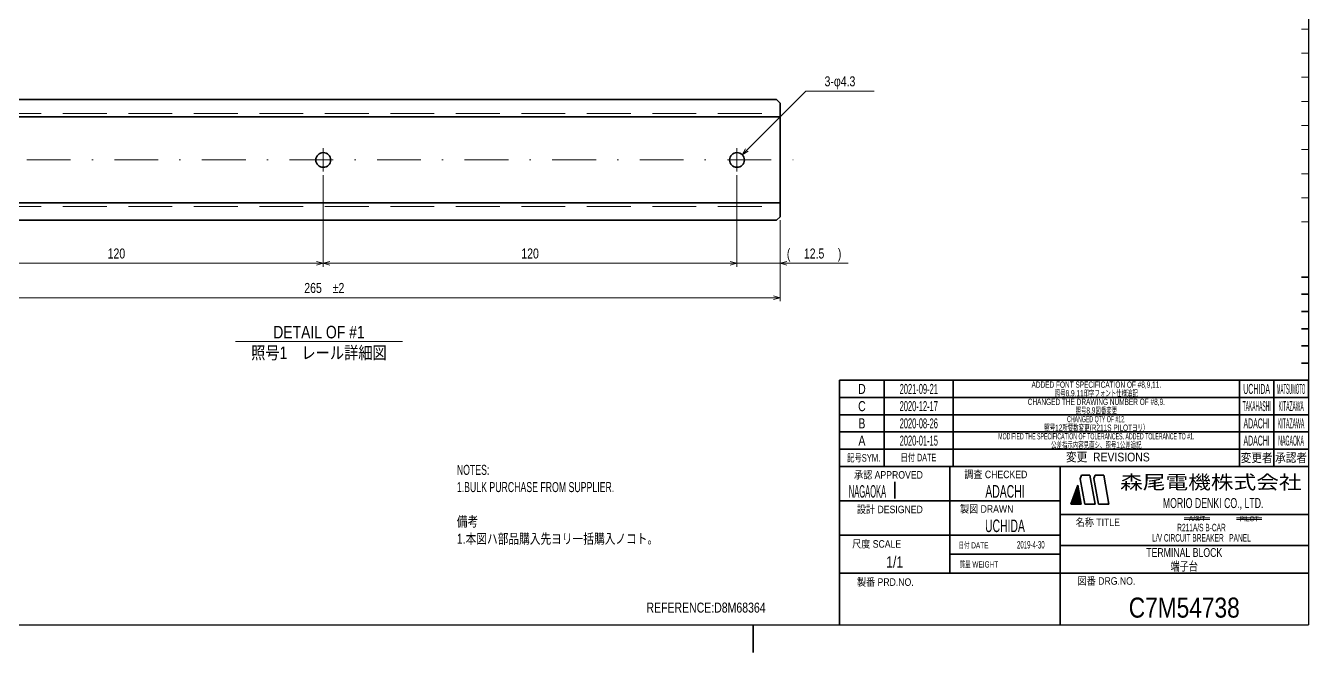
# Model space of a CAD drawing. Header units: millimetres. Extents: x 7 to 587, y 2 to 418.
# Drawn here: x 214.9 to 587, y 2 to 184 of the extents above; entities that cross this region are included whole.
import ezdxf
from ezdxf.enums import TextEntityAlignment as Align

# ---------------------------------------------------------------- set-up
doc = ezdxf.new("R2010")
doc.units = ezdxf.units.MM
doc.linetypes.add('DASHDOT', pattern=[25.3, 12.7, -6.3, 0, -6.3])
doc.linetypes.add('DASHED', pattern=[19, 12.7, -6.3])
for name, color, linetype in [('GR1_01', 7, 'Continuous'), ('GR1_16', 7, 'Continuous'), ('図面枠C7M', 7, 'Continuous'), ('表題、部品表_01', 7, 'Continuous')]:
    doc.layers.add(name, color=color, linetype=linetype)
doc.styles.add('HG丸ｺﾞｼｯｸM-PRO', font='')
doc.styles.get('HG丸ｺﾞｼｯｸM-PRO').set_extended_font_data('HG丸ｺﾞｼｯｸM-PRO')

# ---------------------------------------------------------------- blocks, each defined once
blk = doc.blocks.new('BLKF026')
at = {"layer": '図面枠C7M', "color": 4, "linetype": 'Continuous', "lineweight": 13}
for p, q in [((518.697542, 46.526377), (520.545285, 48.374121)), ((518.778471, 46.748727), (520.524087, 48.494343)), ((518.8594, 46.971078), (520.502888, 48.614566)), ((518.940329, 47.193428), (520.48169, 48.734789)), ((519.021258, 47.415778), (520.460491, 48.855012)), ((519.102186, 47.638128), (520.439293, 48.975235)), ((519.183115, 47.860479), (520.418094, 49.095457)), ((519.264044, 48.082829), (520.396896, 49.21568)), ((519.344973, 48.305179), (520.375697, 49.335903)), ((519.425902, 48.527529), (520.354499, 49.456126)), ((519.506831, 48.749879), (520.3333, 49.576349)), ((519.58776, 48.97223), (520.312102, 49.696572)), ((519.668689, 49.19458), (520.290903, 49.816794)), ((519.749617, 49.41693), (520.269705, 49.937017)), ((519.830546, 49.63928), (520.248506, 50.05724)), ((519.911475, 49.861631), (520.227307, 50.177463)), ((519.992404, 50.083981), (520.206109, 50.297686)), ((520.073333, 50.306331), (520.18491, 50.417909)), ((520.154262, 50.528681), (520.163712, 50.538131)), ((518.157871, 44.996757), (520.693675, 47.532561)), ((518.211969, 45.192276), (520.672477, 47.652784)), ((518.292898, 45.414626), (520.651278, 47.773006)), ((518.299292, 44.996757), (520.714874, 47.412338)), ((518.373827, 45.636976), (520.63008, 47.893229)), ((518.440714, 44.996757), (520.736072, 47.292115)), ((518.454756, 45.859327), (520.608881, 48.013452)), ((518.535684, 46.081677), (520.587682, 48.133675)), ((518.582135, 44.996757), (520.757271, 47.171892)), ((518.616613, 46.304027), (520.566484, 48.253898)), ((518.723556, 44.996757), (520.778469, 47.051669)), ((518.864978, 44.996757), (520.799668, 46.931447)), ((519.006399, 44.996757), (520.820866, 46.811224)), ((519.147821, 44.996757), (520.842065, 46.691001)), ((519.289242, 44.996757), (520.863263, 46.570778)), ((519.430663, 44.996757), (520.884462, 46.450555)), ((519.572085, 44.996757), (520.90566, 46.330332)), ((519.713506, 44.996757), (520.926859, 46.21011)), ((519.854927, 44.996757), (520.948057, 46.089887)), ((519.996349, 44.996757), (520.969256, 45.969664)), ((520.13777, 44.996757), (520.990455, 45.849441)), ((520.279191, 44.996757), (521.011653, 45.729218)), ((520.420613, 44.996757), (521.032852, 45.608995)), ((520.562034, 44.996757), (521.05405, 45.488773)), ((520.703455, 44.996757), (521.075249, 45.36855)), ((520.844877, 44.996757), (521.096447, 45.248327)), ((520.986298, 44.996757), (521.117646, 45.128104)), ((521.12772, 44.996757), (521.138844, 45.007881))]:
    blk.add_line(p, q, dxfattribs=at)
blk = doc.blocks.new('BLKF023')
at = {"layer": '図面枠C7M', "color": 2, "linetype": 'Continuous', "lineweight": 25}
for p in [(587, 410), (7, 10)]:
    blk.add_line(p, (587, 10), dxfattribs=at)
at = {"layer": '図面枠C7M', "color": 4, "linetype": 'Continuous', "lineweight": 13}
for p, q in [((585, 183), (587, 183)), ((585, 176), (587, 176)), ((585, 169), (587, 169)), ((585, 162), (587, 162)), ((585, 155), (587, 155)), ((585, 148), (587, 148)), ((585, 141), (587, 141)), ((585, 134), (587, 134)), ((585, 127), (587, 127))]:
    blk.add_line(p, q, dxfattribs=at)
at = {"layer": '図面枠C7M', "color": 3, "linetype": 'Continuous', "lineweight": 35}
for p, q in [((587, 111), (585, 111)), ((587, 106), (585, 106)), ((587, 101), (585, 101)), ((587, 96), (585, 96)), ((587, 91), (585, 91)), ((587, 86), (585, 86)), ((587, 81), (585, 81)), ((451, 76), (587, 76)), ((451, 76), (451, 10)), ((464, 56), (464, 76)), ((484, 56), (484, 76)), ((567, 56), (567, 76)), ((577, 56), (577, 76)), ((451, 71), (587, 71)), ((451, 66), (587, 66)), ((451, 61), (587, 61)), ((451, 56), (587, 56)), ((483, 56), (483, 25)), ((515, 56), (515, 10)), ((520.84, 52.4), (521.23, 53.5)), ((522.14, 45), (520.84, 52.4)), ((521.23, 53.5), (523.64, 53.5)), ((525.14, 45), (523.64, 53.5)), ((525.18, 53.5), (524.82, 52.51)), ((526.14, 45), (524.82, 52.51)), ((525.18, 53.5), (527.64, 53.5)), ((529.14, 45), (527.64, 53.5)), ((467.01, 51.56), (467.01, 46.69)), ((518.14, 45), (520.16, 50.55)), ((521.14, 45), (520.16, 50.55)), ((451, 46), (515, 46)), ((518.14, 45), (521.14, 45)), ((522.14, 45), (525.14, 45)), ((526.14, 45), (529.14, 45)), ((515, 42), (587, 42)), ((451, 36), (515, 36)), ((483, 30.5), (515, 30.5)), ((515, 33), (587, 33)), ((451, 25), (587, 25)), ((426, 2), (426, 10))]:
    blk.add_line(p, q, dxfattribs=at)
at = {"layer": '図面枠C7M', "color": 4, "linetype": 'Continuous', "lineweight": 13}
blk.add_blockref('BLKF026', (0, 0), dxfattribs=at)
at = {"layer": '図面枠C7M', "color": 4, "linetype": 'Continuous', "lineweight": 13, "style": 'HG丸ｺﾞｼｯｸM-PRO'}
for s, height, width, p in [('記号SYM.', 2.182, 0.69227, (458.03, 58.49)), ('日付 DATE', 2.182, 0.692507, (473.87, 58.58)), ('変更  REVISIONS', 2.5455, 0.887352, (528.85, 58.72)), ('変更者', 2.545, 0.887717, (572, 58.5)), ('承認者', 2.545, 0.887717, (582, 58.5)), ('承認 APPROVED', 2.1818, 0.863151, (465.21, 53.54)), ('調査 CHECKED', 2.182, 0.863174, (496.34, 53.67)), ('設計 DESIGNED', 2.1818, 0.862613, (465.61, 43.51)), ('製図 DRAWN', 2.182, 0.863099, (493.7, 43.65)), ('名称 TITLE', 2.182, 0.862489, (525.93, 39.77)), ('尺度 SCALE', 2.182, 0.862581, (461.78, 33.49)), ('日付 DATE', 1.818, 0.618255, (489.88, 33.09)), ('質量 WEIGHT', 1.818, 0.618812, (491.46, 27.55)), ('製番 PRD.NO.', 2.182, 0.863299, (464.29, 22.41)), ('図番 DRG.NO.', 2.182, 0.863083, (528.44, 22.73))]:
    blk.add_text(s, height=height, dxfattribs=dict(at, width=width)).set_placement(p, align=Align.MIDDLE_CENTER)
at = {"layer": '図面枠C7M', "color": 2, "linetype": 'Continuous', "lineweight": 25, "style": 'HG丸ｺﾞｼｯｸM-PRO', "width": 1.206081}
blk.add_text('森尾電機株式会社', height=4, dxfattribs=at).set_placement((558.72, 51.43), align=Align.MIDDLE_CENTER)
at = {"layer": '図面枠C7M', "color": 3, "linetype": 'Continuous', "lineweight": 35, "style": 'HG丸ｺﾞｼｯｸM-PRO', "width": 0.652197}
blk.add_text('MORIO DENKI CO., LTD.', height=2.9091, dxfattribs=at).set_placement((559.38, 45.36), align=Align.MIDDLE_CENTER)
blk = doc.blocks.new('BLKF027')
at = {"layer": '図面枠C7M', "color": 3, "linetype": 'Continuous', "lineweight": 35, "style": 'HG丸ｺﾞｼｯｸM-PRO'}
for s, height, width, p in [('D', 2.91, 0.784656, (457.5, 78.5)), ('2021-09-21', 2.909, 0.488281, (474, 78.5)), ('ADDED FONT SPECIFICATION OF #8,9,11.', 1.8182, 0.618174, (525.5, 79.75)), ('UCHIDA', 2.909, 0.415827, (572, 78.5)), ('MATSUMOTO', 2.909, 0.26157, (582, 78.5)), ('C', 2.91, 0.782198, (457.5, 73.5)), ('2020-12-17', 2.909, 0.488281, (474, 73.5)), ('CHANGED THE DRAWING NUMBER OF #8,9.', 1.8182, 0.618826, (525.5, 74.75)), ('TAKAHASHI', 2.909, 0.29452, (572, 73.5)), ('KITAZAWA', 2.909, 0.294078, (582, 73.5)), ('B', 2.91, 0.78204, (457.5, 68.5)), ('2020-08-26', 2.909, 0.488281, (474, 68.5)), ('CHANGED QTY OF #12.', 1.8182, 0.497738, (525.5, 69.75)), ('ADACHI', 2.909, 0.415454, (572, 68.5)), ('KITAZAWA', 2.909, 0.308644, (582, 68.5)), ('A', 2.91, 0.782973, (457.5, 63.5)), ('2020-01-15', 2.909, 0.488281, (474, 63.5)), ('MODIFIED THE SPECIFICATION OF TOLERANCES. ADDED TOLERANCE TO #1.', 1.8182, 0.497763, (525.5, 64.75)), ('ADACHI', 2.909, 0.415454, (572, 63.5)), ('NAGAOKA', 2.909, 0.309653, (582, 63.5)), ('NAGAOKA', 3.636, 0.414524, (459.11, 48.75)), ('ADACHI', 3.636, 0.619335, (499, 48.75)), ('UCHIDA', 3.636, 0.61989, (499, 38.75)), ('R211A/S B-CAR', 2.1818, 0.521847, (556, 38.25)), ('2019-4-30', 2.182, 0.482367, (506.5, 33.25)), ('L/V CIRCUIT BREAKER\u3000PANEL', 2.1818, 0.522183, (556, 35.25)), ('1/1', 3.273, 0.80628, (467, 28.25)), ('TERMINAL BLOCK', 2.5455, 0.742009, (551, 31)), ('C7M54738', 5.818, 0.846013, (551, 15))]:
    blk.add_text(s, height=height, dxfattribs=dict(at, width=width)).set_placement(p, align=Align.MIDDLE_CENTER)
blk = doc.blocks.new('FXTIP_ARROW_E')
at = {"color": 0, "linetype": 'Continuous', "lineweight": -2}
for q in [(-1, 0), (-0.97, 0.26), (-0.97, -0.26)]:
    blk.add_line((0, 0), q, dxfattribs=at)
blk = doc.blocks.new('FXTIP_ARROW_S')
at = {"color": 0, "linetype": 'Continuous', "lineweight": -2}
for q in [(-1, 0), (-0.97, 0.26), (-0.97, -0.26)]:
    blk.add_line((0, 0), q, dxfattribs=at)
blk = doc.blocks.new('BLKF048')
at = {"layer": 'GR1_01', "color": 3, "linetype": 'Continuous', "lineweight": 35}
for p, q in [((169.75, 162.5), (168.75, 161.5)), ((168.75, 161.5), (168.75, 128.5)), ((169.75, 162.5), (432.75, 162.5)), ((432.75, 162.5), (433.75, 161.5)), ((433.75, 161.5), (433.75, 128.5)), ((168.75, 157.5), (433.75, 157.5)), ((168.75, 132.5), (433.75, 132.5)), ((169.75, 127.5), (168.75, 128.5)), ((169.75, 127.5), (432.75, 127.5)), ((433.75, 128.5), (432.75, 127.5))]:
    blk.add_line(p, q, dxfattribs=at)
at = {"layer": 'GR1_01', "color": 4, "linetype": 'DASHED', "lineweight": 13}
for p, q in [((168.75, 158.5), (433.75, 158.5)), ((168.75, 131.5), (433.75, 131.5))]:
    blk.add_line(p, q, dxfattribs=at)
at = {"layer": 'GR1_01', "color": 4, "linetype": 'DASHDOT', "lineweight": 13}
for p, q in [((181.25, 148.37), (181.25, 141.62)), ((301.25, 148.37), (301.25, 141.62)), ((421.25, 148.37), (421.25, 141.62)), ((164.47, 145), (439.93, 145))]:
    blk.add_line(p, q, dxfattribs=at)
at = {"layer": 'GR1_01', "color": 3, "linetype": 'Continuous', "lineweight": 35}
for centre in [(181.25, 145), (301.25, 145), (421.25, 145)]:
    blk.add_circle(centre, 2.15, dxfattribs=at)
blk = doc.blocks.new('BLKF137')
at = {"layer": '図面枠C7M', "color": 3, "linetype": 'Continuous', "lineweight": 35}
for p, q in [((451, 81), (587, 81)), ((451, 81), (451, 76)), ((464, 81), (464, 76)), ((484, 81), (484, 76)), ((567, 81), (567, 76)), ((577, 81), (577, 76)), ((587, 81), (587, 76)), ((451, 76), (587, 76))]:
    blk.add_line(p, q, dxfattribs=at)
blk = doc.blocks.new('BLKF136')
at = {"layer": '図面枠C7M', "color": 3, "linetype": 'Continuous', "lineweight": 35}
blk.add_blockref('BLKF137', (0, 0), dxfattribs=at)

msp = doc.modelspace()

# ---------------------------------------------------------------- linework, layer by layer
at = {"layer": 'GR1_16', "color": 4, "linetype": 'Continuous', "lineweight": 13}
for p, q in [((422.77, 146.52), (441.25, 165)), ((441.25, 165), (461.01, 165)), ((301.25, 140.62), (301.25, 114)), ((421.25, 140.62), (421.25, 114)), ((433.75, 127.5), (433.75, 104)), ((433.75, 127.5), (433.75, 114)), ((181.25, 115), (301.25, 115)), ((301.25, 115), (421.25, 115)), ((421.25, 115), (433.75, 115)), ((433.75, 115), (453.51, 115)), ((168.75, 105), (433.75, 105)), ((275.8, 92.3), (324.2, 92.3))]:
    msp.add_line(p, q, dxfattribs=at)
at = {"layer": '図面枠C7M', "color": 4, "linetype": 'Continuous', "lineweight": 13}
for p, q in [((551.01, 41.11), (558.41, 41.11)), ((566.14, 41.07), (573.54, 41.07)), ((551.01, 40.61), (558.41, 40.61)), ((566.14, 40.57), (573.54, 40.57))]:
    msp.add_line(p, q, dxfattribs=at)

# ---------------------------------------------------------------- block references
at = {"layer": 'GR1_01', "color": 3, "linetype": 'Continuous', "lineweight": 35}
msp.add_blockref('BLKF048', (0, 0), dxfattribs=at)
at = {"layer": 'GR1_16', "color": 4, "linetype": 'Continuous', "lineweight": 13, "xscale": 2, "yscale": 2}
for name, p, rotation in [('FXTIP_ARROW_S', (422.77, 146.52), 224.9999999688709), ('FXTIP_ARROW_E', (301.25, 115), 360), ('FXTIP_ARROW_S', (301.25, 115), 180), ('FXTIP_ARROW_E', (421.25, 115), 360), ('FXTIP_ARROW_S', (433.75, 115), 180), ('FXTIP_ARROW_E', (433.75, 105), 360)]:
    msp.add_blockref(name, p, dxfattribs=dict(at, rotation=rotation))
at = {"layer": '図面枠C7M', "color": 4, "linetype": 'Continuous', "lineweight": 13}
msp.add_blockref('BLKF023', (0, 0), dxfattribs=at)
at = {"layer": '図面枠C7M', "color": 3, "linetype": 'Continuous', "lineweight": 35}
for name in ['BLKF136', 'BLKF027']:
    msp.add_blockref(name, (0, 0), dxfattribs=at)

# ---------------------------------------------------------------- texts
at = {"layer": 'GR1_16', "color": 3, "linetype": 'Continuous', "lineweight": 35, "style": 'HG丸ｺﾞｼｯｸM-PRO', "width": 0.783565}
msp.add_text('3-φ4.3', height=2.909, dxfattribs=at).set_placement((451.13, 165.5), align=Align.BOTTOM_CENTER)
at = {"layer": 'GR1_16', "color": 3, "linetype": 'Continuous', "lineweight": 35, "style": 'HG丸ｺﾞｼｯｸM-PRO'}
for s, height, width, p in [('120', 2.909, 0.784542, (241.25, 115.5)), ('120', 2.909, 0.784542, (361.25, 115.5)), ('(', 2.91, 0.781868, (436.23, 115.5)), ('12.5', 2.909, 0.784749, (443.63, 115.5)), (')', 2.91, 0.781868, (451.03, 115.5)), ('265', 2.909, 0.784542, (298.29, 105.5)), ('±2', 2.909, 0.782992, (305.69, 105.5))]:
    msp.add_text(s, height=height, rotation=0, dxfattribs=dict(at, width=width)).set_placement(p, align=Align.BOTTOM_CENTER)
for s, height, width, p in [('DETAIL OF #1', 3.6364, 0.830981, (300, 95)), ('照号1\u3000レール詳細図', 3.636, 0.830534, (300, 89))]:
    msp.add_text(s, height=height, dxfattribs=dict(at, width=width)).set_placement(p, align=Align.MIDDLE_CENTER)
at = {"layer": '図面枠C7M', "color": 3, "linetype": 'Continuous', "lineweight": 35, "style": 'HG丸ｺﾞｼｯｸM-PRO'}
for s, height, width, p in [('照号8,9,11印字フォント仕様追記', 1.8182, 0.618907, (525.5, 77.25)), ('照号8,9図番変更', 1.818, 0.618907, (525.5, 72.25)), ('照号12所要数変更(R211S PILOTヨリ）', 1.8182, 0.618933, (525.5, 67.25)), ('公差指示内容見直シ、照号1公差追記', 1.8182, 0.619003, (525.5, 62.25)), ('A/S/T', 1.455, 0.782634, (554.71, 40.86)), ('PILOT', 1.455, 0.783122, (569.84, 40.82)), ('端子台', 2.545, 0.741121, (551, 27))]:
    msp.add_text(s, height=height, dxfattribs=dict(at, width=width)).set_placement(p, align=Align.MIDDLE_CENTER)
at = {"layer": '図面枠C7M', "color": 3, "linetype": 'Continuous', "lineweight": 35, "style": 'HG丸ｺﾞｼｯｸM-PRO', "width": 0.783725}
msp.add_text('REFERENCE:D8M68364', height=2.9091, dxfattribs=at).set_placement((395, 15), align=Align.MIDDLE_LEFT)
at = {"layer": '表題、部品表_01', "color": 3, "linetype": 'Continuous', "lineweight": 35, "style": 'HG丸ｺﾞｼｯｸM-PRO'}
for s, height, width, p in [('NOTES:', 2.909, 0.651134, (340, 55)), ('1.BULK PURCHASE FROM SUPPLIER.', 2.9091, 0.651852, (340, 50)), ('備考', 2.909, 0.781842, (340, 40)), ('1.本図ハ部品購入先ヨリ一括購入ノコト。', 2.9091, 0.782004, (340, 35))]:
    msp.add_text(s, height=height, dxfattribs=dict(at, width=width)).set_placement(p, align=Align.MIDDLE_LEFT)

doc.saveas('drawing.dxf')
